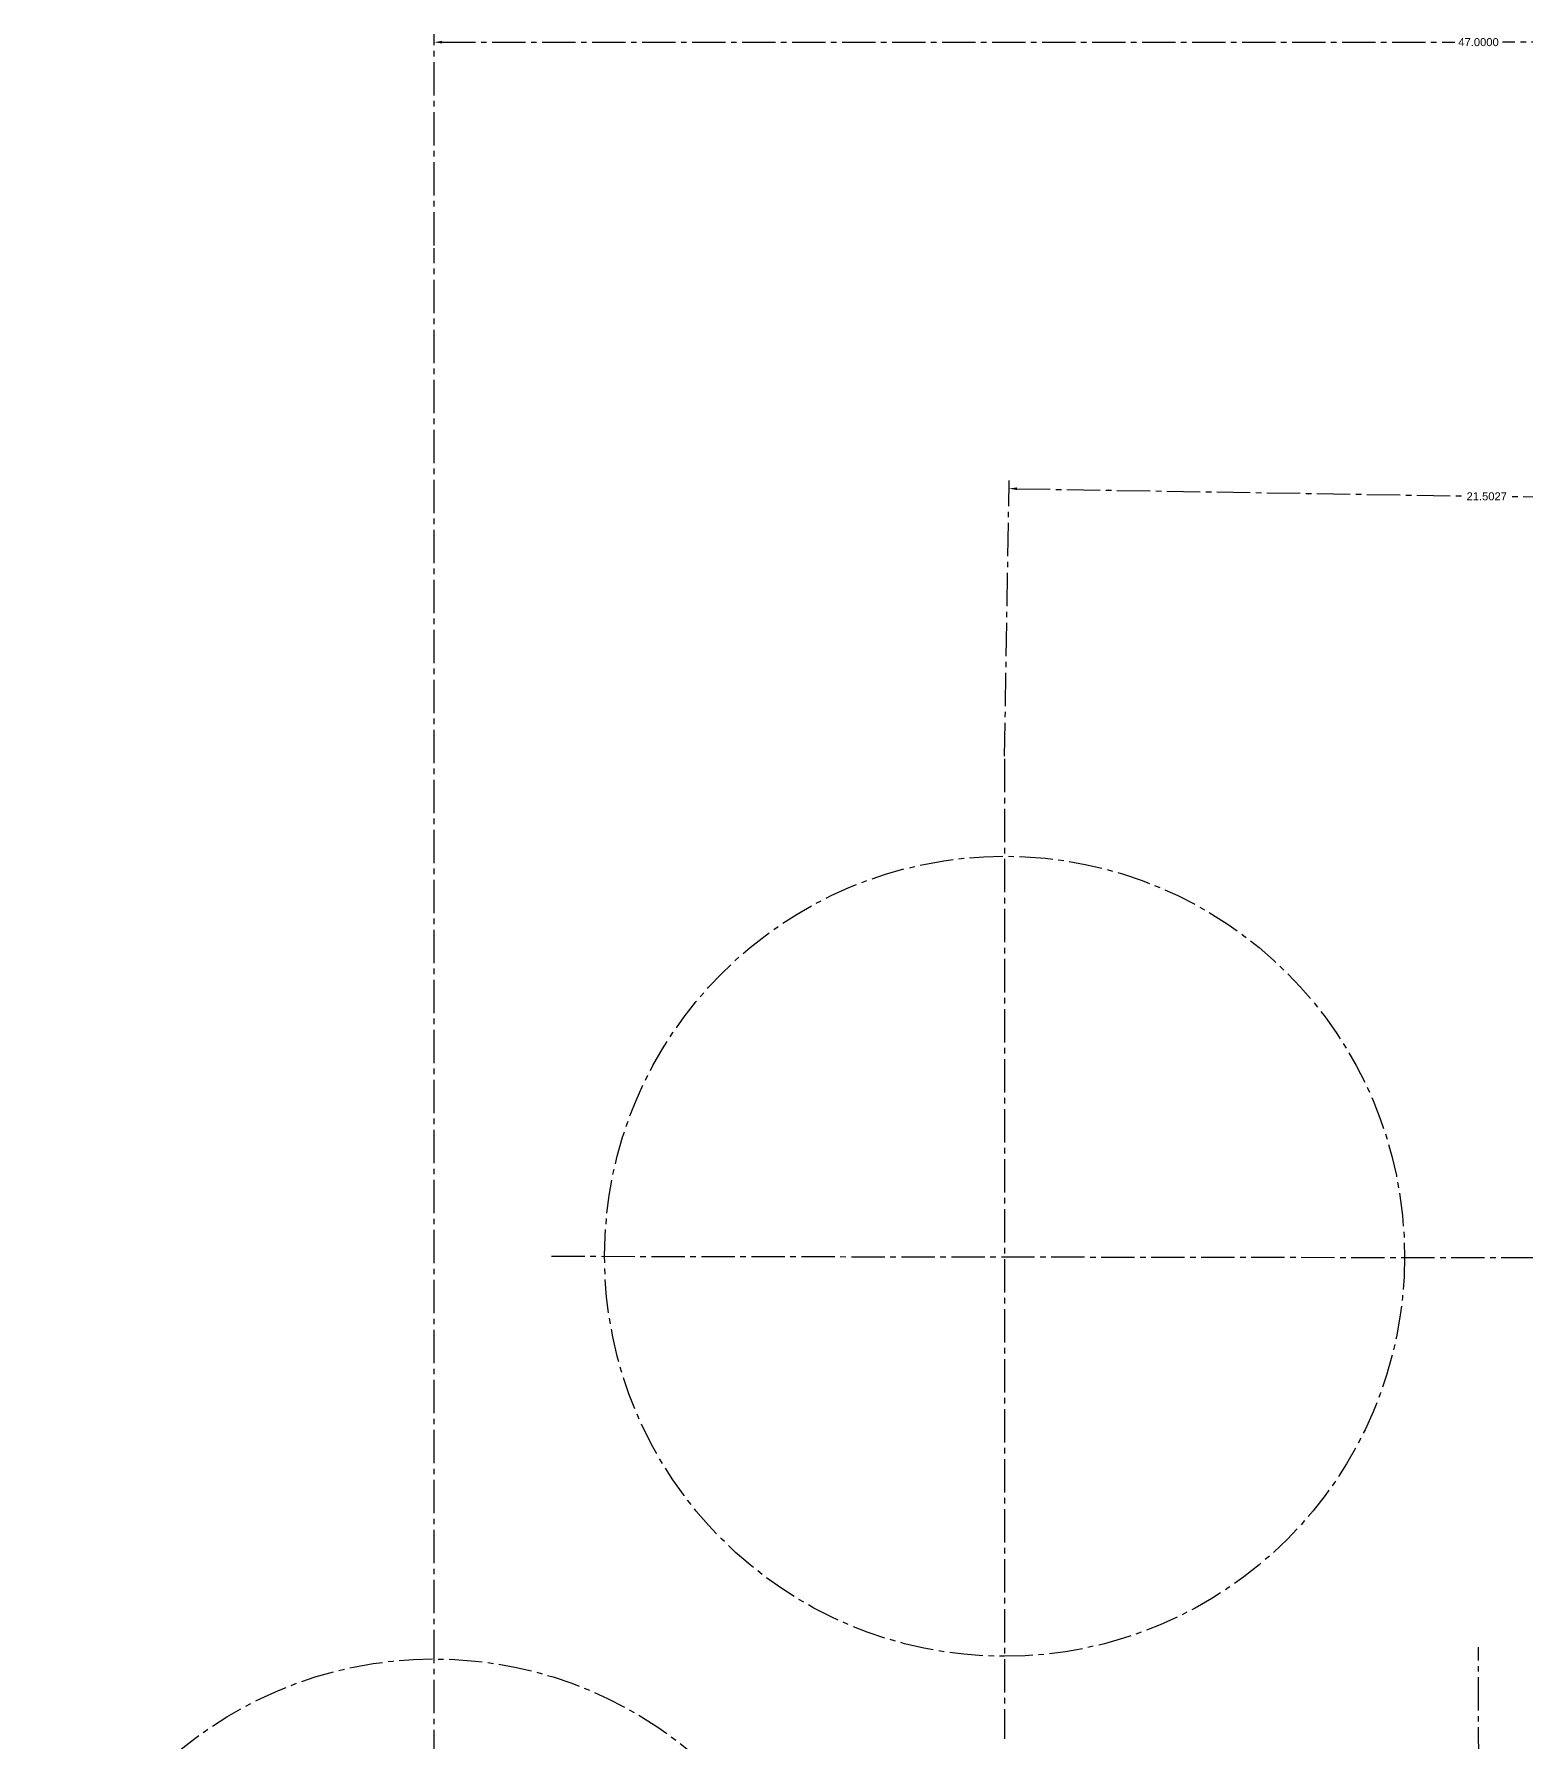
# Model space of a CAD drawing. Header units: inches. Extents: x 212 to 507, y 75 to 211.
# Drawn here: x 432.05 to 465.64, y 156.03 to 194.47 of the extents above; entities that cross this region are included whole.
import ezdxf

# ---------------------------------------------------------------- set-up
doc = ezdxf.new("R2010")
doc.units = ezdxf.units.IN
doc.header["$MEASUREMENT"] = 0
doc.linetypes.add('CENTER2', pattern=[1.125, 0.75, -0.125, 0.125, -0.125])
doc.layers.get('0').update_dxf_attribs({"linetype": 'CENTER2'})
doc.styles.get("Standard").update_dxf_attribs({"font": 'Arial.ttf'})
doc.dimstyles.get("Standard").update_dxf_attribs({"dimtxt": 0.18, "dimasz": 0.18, "dimexe": 0.18, "dimexo": 0.0625, "dimgap": 0.09, "dimtad": 0, "dimtih": 1, "dimtoh": 1, "dimdec": 4, "dimzin": 0, "dimdsep": 46, "dimtxsty": 'Standard', "dimcen": 0.09, "dimadec": 0, "dimazin": 0, "dimtfac": 1, "dimtdec": 4, "dimtofl": 0, "dimtmove": 0, "dimatfit": 3, "dimfxl": 1, "dimtolj": 1, "dimtzin": 0, "dimarcsym": 0})

# ---------------------------------------------------------------- blocks, each defined once
blk = doc.blocks.new('*D8')
at = {"color": 0, "lineweight": -2, "transparency": 16777216}
for p, q in [((453.888, 178.23), (453.989, 184.43)), ((454.166, 184.247), (464.201, 184.084)), ((475.306, 183.903), (465.271, 184.066)), ((475.388, 177.88), (475.489, 184.08))]:
    blk.add_line(p, q, dxfattribs=at)
at = {"color": 0, "transparency": 16777216}
for points in [[(454.166, 184.277), (454.165, 184.217), (453.986, 184.25)], [(475.306, 183.933), (475.305, 183.873), (475.486, 183.9)]]:
    blk.add_solid(points, dxfattribs=at)
at = {"layer": 'Defpoints', "color": 0}
for p in [(475.486, 183.9), (453.887, 178.167), (475.387, 177.817)]:
    blk.add_point(p, dxfattribs=at)
at = {"color": 0, "transparency": 16777216, "insert": (464.736, 184.075), "char_height": 0.18, "attachment_point": 5}
blk.add_mtext('\\A1;21.5027', dxfattribs=at)
blk = doc.blocks.new('*D9')
at = {"color": 0, "lineweight": -2, "transparency": 16777216}
for p, q in [((441.051, 189.722), (441.051, 194.473)), ((441.231, 194.293), (464.015, 194.293)), ((487.871, 194.293), (465.088, 194.293)), ((488.051, 189.722), (488.051, 194.473))]:
    blk.add_line(p, q, dxfattribs=at)
at = {"color": 0, "transparency": 16777216}
for points in [[(441.231, 194.323), (441.231, 194.263), (441.051, 194.293)], [(487.871, 194.323), (487.871, 194.263), (488.051, 194.293)]]:
    blk.add_solid(points, dxfattribs=at)
at = {"layer": 'Defpoints', "color": 0}
for p in [(488.051, 194.293), (441.051, 189.66), (488.051, 189.66)]:
    blk.add_point(p, dxfattribs=at)
at = {"color": 0, "transparency": 16777216, "insert": (464.551, 194.293), "char_height": 0.18, "attachment_point": 5}
blk.add_mtext('\\A1;47.0000', dxfattribs=at)

msp = doc.modelspace()

# ---------------------------------------------------------------- linework, layer by layer
for p, q in [((441.05141, 137.57503), (441.05141, 189.65999)), ((453.88682, 178.16706), (453.88682, 156.12464)), ((443.6888, 166.97954), (486.66659, 166.92013)), ((464.60673, 110.63514), (464.55141, 158.1829))]:
    msp.add_line(p, q)
for centre in [(453.88682, 166.97954), (441.05141, 148.92031)]:
    msp.add_circle(centre, 9)

# ---------------------------------------------------------------- dimensions: what is measured, and where the dimension line sits
for p1, p2, distance, picture, middle in [((441.05141, 189.65999), (488.05141, 189.65999), 4.63304, '*D9', (464.55141, 194.29303)), ((453.88682, 178.16706), (475.38665, 177.81718), 6.0836, '*D8', (464.73572, 184.07492))]:
    dim = msp.add_aligned_dim(p1=p1, p2=p2, distance=distance, dimstyle='Standard')
    dim.commit()
    dim.dimension.update_dxf_attribs({"geometry": picture, "text_midpoint": middle})

doc.saveas('drawing.dxf')
